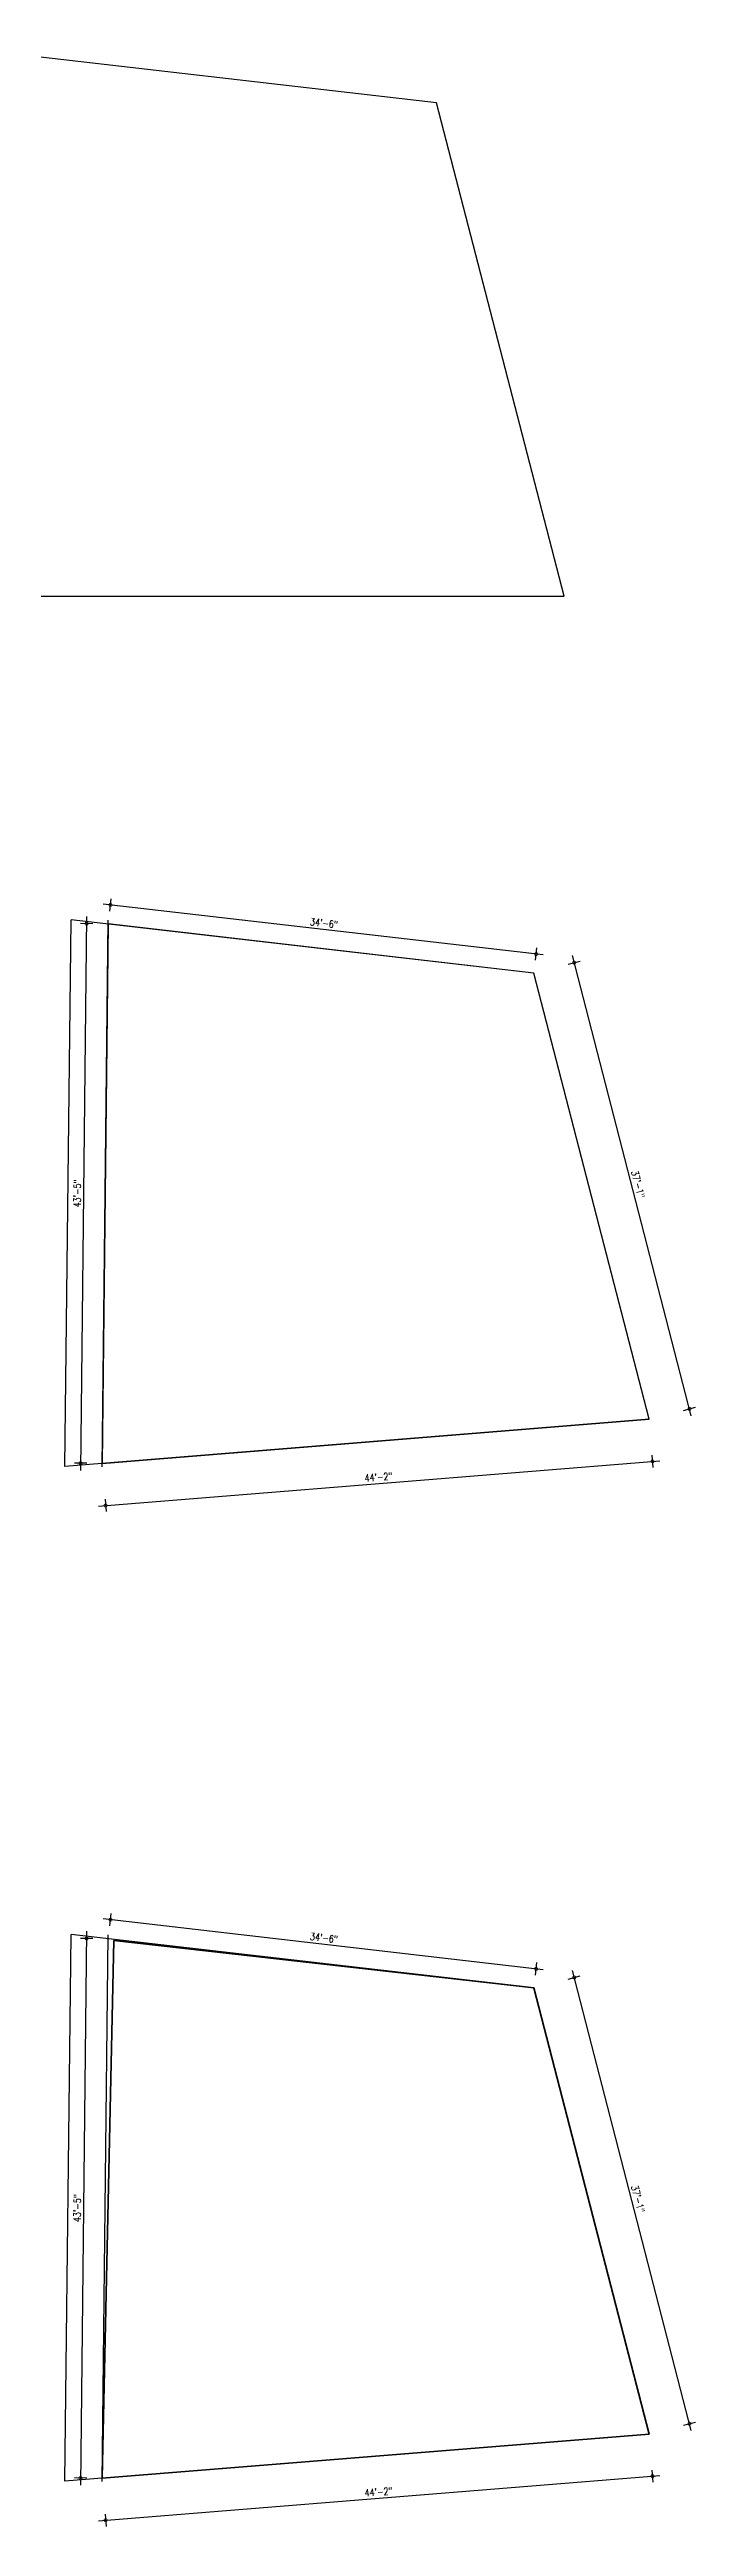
# Model space of a CAD drawing. Header units: inches. Extents: x 352731 to 371558, y -52658 to -39161.
# Drawn here: x 358785 to 359409, y -47309 to -44917 of the extents above; entities that cross this region are included whole.
import ezdxf

# ---------------------------------------------------------------- set-up
doc = ezdxf.new("R2010")
doc.units = ezdxf.units.IN
doc.header["$LTSCALE"] = 2
doc.header["$MEASUREMENT"] = 0
doc.header["$PDMODE"] = 34
doc.layers.get('0').update_dxf_attribs({"linetype": 'CONTINUOUS'})
doc.layers.get('DEFPOINTS').update_dxf_attribs({"color": 141, "linetype": 'CONTINUOUS'})
doc.layers.add('door', color=20, linetype='CONTINUOUS', lineweight=35)
doc.styles.add('ROMANS', font='Romans.shx', dxfattribs={"width": 0.8})
doc.dimstyles.new('8 SCALE', dxfattribs={"dimscale": 0, "dimtxt": 7, "dimasz": 6, "dimexe": 6, "dimexo": 2, "dimgap": 2, "dimtad": 1, "dimdec": 0, "dimzin": 0, "dimdsep": 46, "dimlunit": 4, "dimtxsty": 'ROMANS', "dimblk": 'DOTSMALL', "dimcen": 0, "dimdle": 7, "dimclrd": 8, "dimclre": 8, "dimclrt": 3, "dimadec": 0, "dimazin": 0, "dimtfac": 1, "dimtdec": 0, "dimtofl": 0, "dimtmove": 2, "dimatfit": 3, "dimfxl": 6, "dimfxlon": 1, "dimtolj": 1, "dimtzin": 0, "dimarcsym": 0})

# ---------------------------------------------------------------- blocks, each defined once
blk = doc.blocks.new('_DOTSMALL')
at = {"color": 0, "linetype": 'ByBlock', "const_width": 0.5}
blk.add_lwpolyline([(-0.0625, 0, 1), (0.0625, 0, 1)], format="xyb", close=True, dxfattribs=at)
blk = doc.blocks.new('*D466')
at = {"color": 8, "lineweight": -2, "ltscale": 0.5, "transparency": 16777216}
for p, q in [((358832.3, -46323.3), (359374.5, -46279.6)), ((359367, -46274.1), (359368, -46286.1)), ((358838.8, -46316.7), (358839.8, -46328.7))]:
    blk.add_line(p, q, dxfattribs=at)
at = {"layer": 'DEFPOINTS', "color": 0, "ltscale": 0.5, "transparency": 16777216}
for p in [(359364.2, -46239.5), (359367.5, -46280.1), (358836, -46282.1)]:
    blk.add_point(p, dxfattribs=at)
at = {"color": 8, "lineweight": -2, "ltscale": 0.5, "transparency": 16777216, "xscale": 6, "yscale": 6, "zscale": 6}
for p, rotation in [((359367.5, -46280.1), 4.61093881385841), ((358839.3, -46322.7), 184.6109388138584)]:
    blk.add_blockref('_DOTSMALL', p, dxfattribs=dict(at, rotation=rotation))
at = {"color": 3, "ltscale": 0.5, "transparency": 16777216, "insert": (359102.9, -46295.3), "char_height": 7, "attachment_point": 5, "rotation": 4.6109, "style": 'ROMANS'}
blk.add_mtext('\\A1;44\'-2"', dxfattribs=at)
blk = doc.blocks.new('*D467')
at = {"color": 8, "lineweight": -2, "ltscale": 0.5, "transparency": 16777216}
for p, q in [((359286.1, -45800.1), (359297.7, -45797.1)), ((359405, -46236.2), (359290.2, -45791.8)), ((359397.4, -46230.9), (359409, -46227.9))]:
    blk.add_line(p, q, dxfattribs=at)
at = {"layer": 'DEFPOINTS', "color": 0, "ltscale": 0.5, "transparency": 16777216}
for p in [(359291.9, -45798.6), (359253, -45808.7), (359364.2, -46239.5)]:
    blk.add_point(p, dxfattribs=at)
at = {"color": 8, "lineweight": -2, "ltscale": 0.5, "transparency": 16777216, "xscale": 6, "yscale": 6, "zscale": 6}
for p, rotation in [((359291.9, -45798.6), 104.4821385853159), ((359403.2, -46229.4), 284.4821385853159)]:
    blk.add_blockref('_DOTSMALL', p, dxfattribs=dict(at, rotation=rotation))
at = {"color": 3, "ltscale": 0.5, "transparency": 16777216, "insert": (359353.5, -46012.5), "char_height": 7, "attachment_point": 5, "rotation": 284.4821, "style": 'ROMANS'}
blk.add_mtext('\\A1;37\'-1"', dxfattribs=at)
blk = doc.blocks.new('*D468')
at = {"color": 8, "lineweight": -2, "ltscale": 0.5, "transparency": 16777216}
for p, q in [((359262, -45791.1), (358837, -45742)), ((358843.3, -45748.8), (358844.7, -45736.9)), ((359254.4, -45796.2), (359255.8, -45784.3))]:
    blk.add_line(p, q, dxfattribs=at)
at = {"layer": 'DEFPOINTS', "color": 0, "ltscale": 0.5, "transparency": 16777216}
for p in [(358844, -45742.8), (358841.9, -45761.2), (359253, -45808.7)]:
    blk.add_point(p, dxfattribs=at)
at = {"color": 8, "lineweight": -2, "ltscale": 0.5, "transparency": 16777216, "xscale": 6, "yscale": 6, "zscale": 6}
for p, rotation in [((358844, -45742.8), 173.4156412186381), ((359255.1, -45790.3), 353.4156412186381)]:
    blk.add_blockref('_DOTSMALL', p, dxfattribs=dict(at, rotation=rotation))
at = {"color": 3, "ltscale": 0.5, "transparency": 16777216, "insert": (359050.2, -45760.4), "char_height": 7, "attachment_point": 5, "rotation": 353.4156, "style": 'ROMANS'}
blk.add_mtext('\\A1;34\'-6"', dxfattribs=at)
blk = doc.blocks.new('*D469')
at = {"color": 8, "lineweight": -2, "ltscale": 0.5, "transparency": 16777216}
for p, q in [((358821, -45754), (358815, -46288.9)), ((358826.9, -45761), (358814.9, -45760.9)), ((358821.1, -46281.9), (358809.1, -46281.8))]:
    blk.add_line(p, q, dxfattribs=at)
at = {"layer": 'DEFPOINTS', "color": 0, "ltscale": 0.5, "transparency": 16777216}
for p in [(358841.9, -45761.2), (358815.1, -46281.9), (358836, -46282.1)]:
    blk.add_point(p, dxfattribs=at)
at = {"color": 8, "lineweight": -2, "ltscale": 0.5, "transparency": 16777216, "xscale": 6, "yscale": 6, "zscale": 6}
for p, rotation in [((358820.9, -45761), 89.35652801204442), ((358815.1, -46281.9), 269.3565280120444)]:
    blk.add_blockref('_DOTSMALL', p, dxfattribs=dict(at, rotation=rotation))
at = {"color": 3, "ltscale": 0.5, "transparency": 16777216, "insert": (358811.9, -46021.4), "char_height": 7, "attachment_point": 5, "rotation": 89.3565, "style": 'ROMANS'}
blk.add_mtext('\\A1;43\'-5"', dxfattribs=at)
blk = doc.blocks.new('*D480')
at = {"color": 8, "lineweight": -2, "ltscale": 0.5, "transparency": 16777216}
for p, q in [((358832.3, -47303.2), (359374.5, -47259.5)), ((359367, -47254.1), (359368, -47266)), ((358838.8, -47296.7), (358839.8, -47308.6))]:
    blk.add_line(p, q, dxfattribs=at)
at = {"layer": 'DEFPOINTS', "color": 0, "ltscale": 0.5, "transparency": 16777216}
for p in [(359364.2, -47219.4), (359367.5, -47260), (358836, -47262)]:
    blk.add_point(p, dxfattribs=at)
at = {"color": 8, "lineweight": -2, "ltscale": 0.5, "transparency": 16777216, "xscale": 6, "yscale": 6, "zscale": 6}
for p, rotation in [((359367.5, -47260), 4.61093881385841), ((358839.3, -47302.6), 184.6109388138584)]:
    blk.add_blockref('_DOTSMALL', p, dxfattribs=dict(at, rotation=rotation))
at = {"color": 3, "ltscale": 0.5, "transparency": 16777216, "insert": (359102.9, -47275.2), "char_height": 7, "attachment_point": 5, "rotation": 4.6109, "style": 'ROMANS'}
blk.add_mtext('\\A1;44\'-2"', dxfattribs=at)
blk = doc.blocks.new('*D481')
at = {"color": 8, "lineweight": -2, "ltscale": 0.5, "transparency": 16777216}
for p, q in [((359286.1, -46780), (359297.7, -46777)), ((359405, -47216.1), (359290.2, -46771.7)), ((359397.4, -47210.9), (359409, -47207.9))]:
    blk.add_line(p, q, dxfattribs=at)
at = {"layer": 'DEFPOINTS', "color": 0, "ltscale": 0.5, "transparency": 16777216}
for p in [(359291.9, -46778.5), (359253, -46788.6), (359364.2, -47219.4)]:
    blk.add_point(p, dxfattribs=at)
at = {"color": 8, "lineweight": -2, "ltscale": 0.5, "transparency": 16777216, "xscale": 6, "yscale": 6, "zscale": 6}
for p, rotation in [((359291.9, -46778.5), 104.4821385853159), ((359403.2, -47209.4), 284.4821385853159)]:
    blk.add_blockref('_DOTSMALL', p, dxfattribs=dict(at, rotation=rotation))
at = {"color": 3, "ltscale": 0.5, "transparency": 16777216, "insert": (359353.5, -46992.4), "char_height": 7, "attachment_point": 5, "rotation": 284.4821, "style": 'ROMANS'}
blk.add_mtext('\\A1;37\'-1"', dxfattribs=at)
blk = doc.blocks.new('*D482')
at = {"color": 8, "lineweight": -2, "ltscale": 0.5, "transparency": 16777216}
for p, q in [((359262, -46771), (358837, -46721.9)), ((358843.3, -46728.7), (358844.7, -46716.8)), ((359254.4, -46776.2), (359255.8, -46764.2))]:
    blk.add_line(p, q, dxfattribs=at)
at = {"layer": 'DEFPOINTS', "color": 0, "ltscale": 0.5, "transparency": 16777216}
for p in [(358844, -46722.7), (358841.9, -46741.1), (359253, -46788.6)]:
    blk.add_point(p, dxfattribs=at)
at = {"color": 8, "lineweight": -2, "ltscale": 0.5, "transparency": 16777216, "xscale": 6, "yscale": 6, "zscale": 6}
for p, rotation in [((358844, -46722.7), 173.4156412186381), ((359255.1, -46770.2), 353.4156412186381)]:
    blk.add_blockref('_DOTSMALL', p, dxfattribs=dict(at, rotation=rotation))
at = {"color": 3, "ltscale": 0.5, "transparency": 16777216, "insert": (359050.2, -46740.3), "char_height": 7, "attachment_point": 5, "rotation": 353.4156, "style": 'ROMANS'}
blk.add_mtext('\\A1;34\'-6"', dxfattribs=at)
blk = doc.blocks.new('*D483')
at = {"color": 8, "lineweight": -2, "ltscale": 0.5, "transparency": 16777216}
for p, q in [((358821, -46733.9), (358815, -47268.8)), ((358826.9, -46741), (358814.9, -46740.8)), ((358821.1, -47261.9), (358809.1, -47261.7))]:
    blk.add_line(p, q, dxfattribs=at)
at = {"layer": 'DEFPOINTS', "color": 0, "ltscale": 0.5, "transparency": 16777216}
for p in [(358841.9, -46741.1), (358815.1, -47261.8), (358836, -47262)]:
    blk.add_point(p, dxfattribs=at)
at = {"color": 8, "lineweight": -2, "ltscale": 0.5, "transparency": 16777216, "xscale": 6, "yscale": 6, "zscale": 6}
for p, rotation in [((358820.9, -46740.9), 89.35652801204442), ((358815.1, -47261.8), 269.3565280120444)]:
    blk.add_blockref('_DOTSMALL', p, dxfattribs=dict(at, rotation=rotation))
at = {"color": 3, "ltscale": 0.5, "transparency": 16777216, "insert": (358811.9, -47001.3), "char_height": 7, "attachment_point": 5, "rotation": 89.3565, "style": 'ROMANS'}
blk.add_mtext('\\A1;43\'-5"', dxfattribs=at)

msp = doc.modelspace()

# ---------------------------------------------------------------- linework, layer by layer
at = {"ltscale": 0.5}
for p, q in [((358800, -46285), (358805.9, -45757.1)), ((359253, -45808.7), (358805.9, -45757.1)), ((358836, -46285.4), (358841.9, -45757.5)), ((359364.2, -46239.5), (359253, -45808.7)), ((359364.2, -46239.5), (358800, -46285)), ((358800, -47264.9), (358805.9, -46737)), ((359253, -46788.6), (358805.9, -46737)), ((358836, -47265.3), (358841.9, -46737.4)), ((359364.2, -47219.4), (359253, -46788.6)), ((359364.2, -47219.4), (358800, -47264.9))]:
    msp.add_line(p, q, dxfattribs=at)
for points in [[(359159, -44968.4), (358712, -44916.8), (358706.1, -45444.8), (359282.1, -45444.8)], [(359253, -45808.7), (358841.9, -45761.2), (358836, -46282.1), (359364.2, -46239.5)]]:
    msp.add_lwpolyline(points, close=True, dxfattribs=at)
at = {"layer": 'door', "color": 3, "ltscale": 0.5}
msp.add_lwpolyline([(359253, -46788.6), (358847.3, -46742.8), (358836, -47262), (359364.2, -47219.4)], close=True, dxfattribs=at)

# ---------------------------------------------------------------- dimensions: what is measured, and where the dimension line sits
at = {"ltscale": 0.5}
for p1, p2, distance, picture, middle in [((358841.9, -45761.2), (358836, -46282.1), -20.9, '*D469', (358811.9, -46021.4)), ((359253, -45808.7), (358841.9, -45761.2), -18.5, '*D468', (359050.2, -45760.4)), ((359364.2, -46239.5), (359253, -45808.7), -40.3, '*D467', (359353.5, -46012.5)), ((358836, -46282.1), (359364.2, -46239.5), -40.7, '*D466', (359102.9, -46295.3)), ((358841.9, -46741.1), (358836, -47262), -20.9, '*D483', (358811.9, -47001.3)), ((359253, -46788.6), (358841.9, -46741.1), -18.5, '*D482', (359050.2, -46740.3)), ((359364.2, -47219.4), (359253, -46788.6), -40.3, '*D481', (359353.5, -46992.4)), ((358836, -47262), (359364.2, -47219.4), -40.7, '*D480', (359102.9, -47275.2))]:
    dim = msp.add_aligned_dim(p1=p1, p2=p2, distance=distance, dimstyle='8 SCALE', override={"dimscale": 1}, dxfattribs=at)
    dim.commit()
    dim.dimension.update_dxf_attribs({"geometry": picture, "text_midpoint": middle})

doc.saveas('drawing.dxf')
